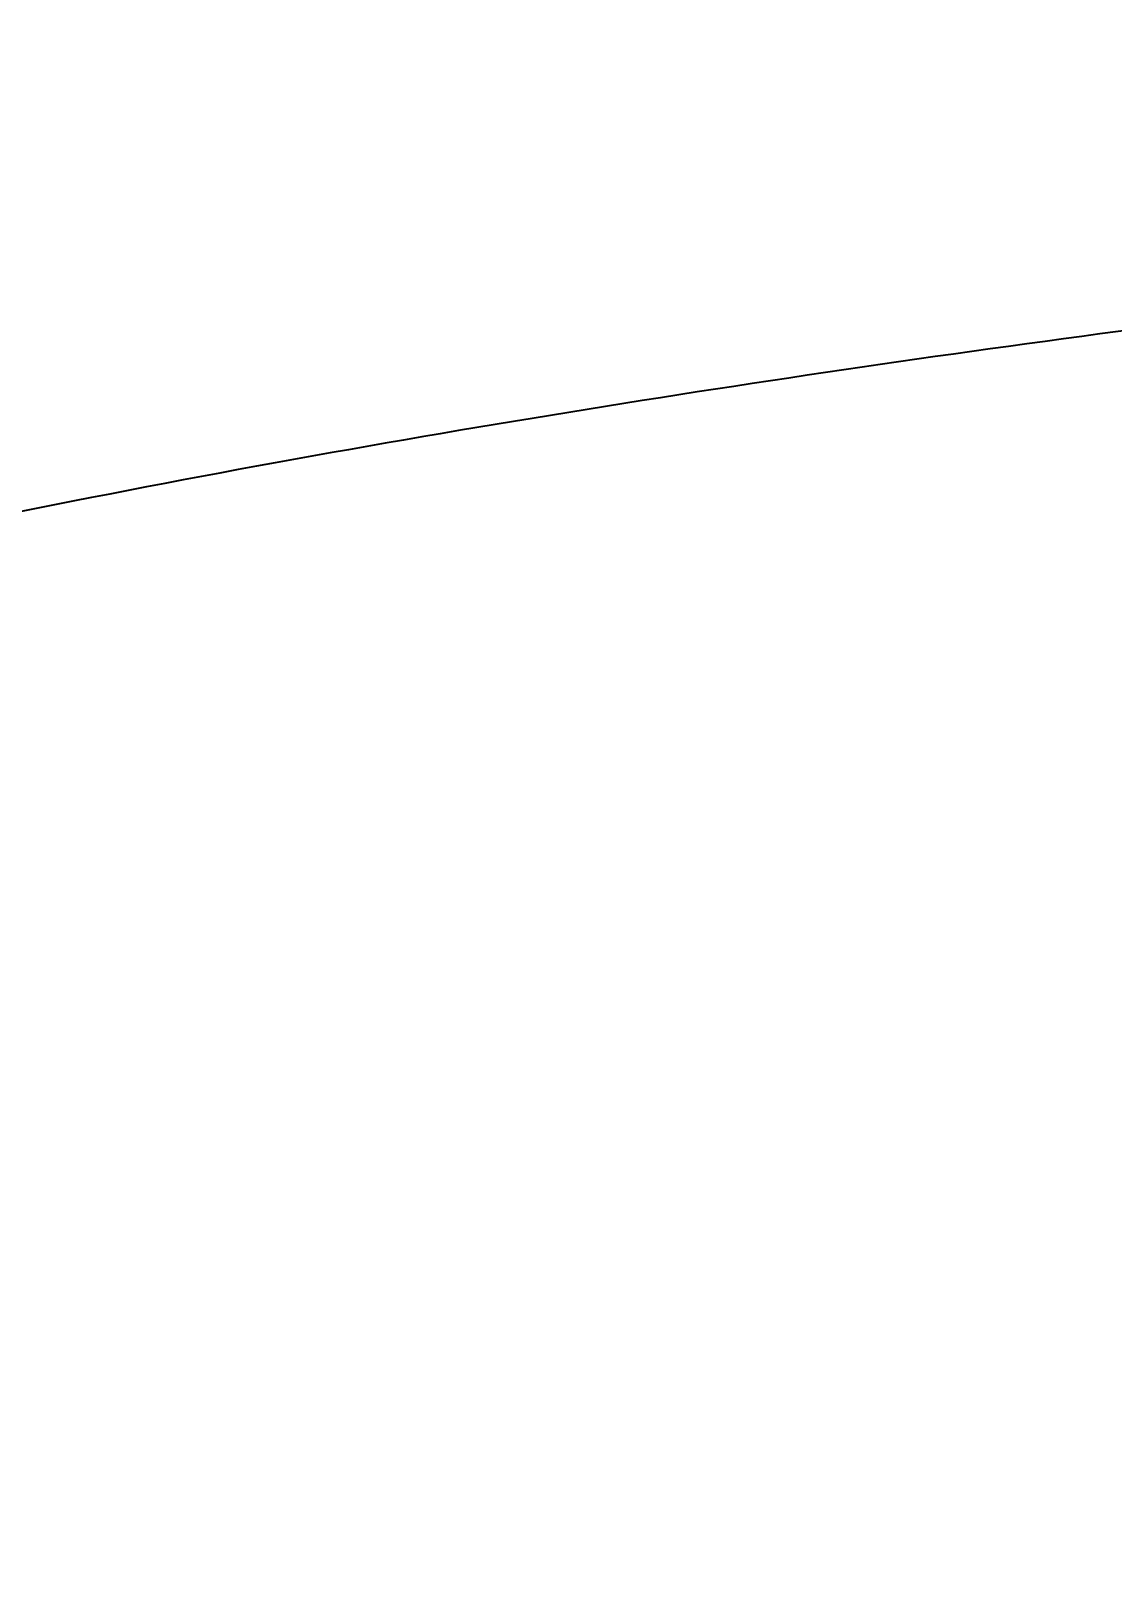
# Model space of a CAD drawing. Header units: millimetres. Extents: x 0 to 1840, y -1118 to 817.
# Drawn here: x 677.188 to 679.259, y 678.918 to 681.866 of the extents above; entities that cross this region are included whole.
import ezdxf

# ---------------------------------------------------------------- set-up
doc = ezdxf.new("R2010")
doc.units = ezdxf.units.MM
doc.layers.add('Blocks', color=7, linetype='Continuous')
doc.layers.add('Blocks$Inner', color=7, linetype='Continuous', lineweight=25, true_color=0x007f00)
doc.layers.add('Blocks$Outline', color=7, linetype='Continuous', lineweight=35, true_color=0xff3f3f)

# ---------------------------------------------------------------- blocks, each defined once
blk = doc.blocks.new('N02 Office Chair Front')
at = {"layer": 'Blocks$Inner'}
blk.add_open_spline([(699.0748, 677.7365), (699.0748, 677.7365), (700.191, 677.8284), (701.2321, 677.8674), (702.1301, 677.9109), (702.8457, 677.9542), (703.475, 678.0004), (704.0376, 678.0505), (704.5727, 678.1079), (705.0603, 678.1718), (705.4892, 678.2402), (705.8887, 678.3182), (706.2653, 678.4084), (706.6357, 678.5207), (706.9653, 678.6531), (707.1993, 678.8007), (707.2999, 678.9535), (707.2729, 679.1106), (707.109, 679.2836), (706.8062, 679.465), (706.3851, 679.6505), (705.9213, 679.8191), (705.2961, 680.0193), (704.43, 680.2658), (702.6075, 680.6966), (700.7698, 681.0377), (699.5362, 681.2318), (698.6663, 681.3553), (697.8315, 681.4615), (696.9241, 681.5632), (696.0436, 681.647), (695.2533, 681.7105), (694.366, 681.7688), (693.2132, 681.825), (691.6005, 681.8659), (689.6483, 681.8667), (687.4815, 681.8264), (685.304, 681.7637), (683.1615, 681.6631), (680.9473, 681.497), (678.7108, 681.2357), (677.2104, 680.9674), (676.46, 680.7918)], degree=3, knots=[23.0567379, 23.0567379, 23.0567379, 23.0567379, 23.0717964, 23.0884631, 23.1051298, 23.1217964, 23.1384631, 23.1551298, 23.1717965, 23.1884631, 23.2051298, 23.2217965, 23.2384631, 23.2551298, 23.2717965, 23.2884631, 23.3051298, 23.3217965, 23.3384632, 23.3551298, 23.3717965, 23.3884632, 23.4051298, 23.4384632, 23.4717965, 23.5051298, 23.5217965, 23.5384632, 23.5551299, 23.5717965, 23.5884632, 23.6051299, 23.6217965, 23.6384632, 23.6551299, 23.6717965, 23.6884632, 23.7051299, 23.7217966, 23.7384632, 23.7551299, 23.7717964, 23.7717964, 23.7717964, 23.7717964], dxfattribs=at)
at = {"layer": 'Blocks$Outline'}
blk.add_open_spline([(707.2527, 679.1086), (707.2519, 679.1102), (707.2198, 679.1666), (707.109, 679.2836), (706.8062, 679.465), (706.3851, 679.6505), (705.9213, 679.8191), (705.2961, 680.0193), (704.43, 680.2658), (702.6075, 680.6966), (700.7698, 681.0377), (699.5362, 681.2318), (698.6663, 681.3553), (697.8315, 681.4615), (696.9241, 681.5632), (696.0436, 681.647), (695.2533, 681.7105), (694.366, 681.7688), (693.2132, 681.825), (691.6005, 681.8659), (689.6483, 681.8667), (687.4815, 681.8264), (685.304, 681.7637), (683.1615, 681.6631), (680.9473, 681.497), (678.7108, 681.2357), (677.2104, 680.9674), (676.46, 680.7918)], degree=3, knots=[23.3213263, 23.3213263, 23.3213263, 23.3213263, 23.3217965, 23.3384632, 23.3551298, 23.3717965, 23.3884632, 23.4051298, 23.4384632, 23.4717965, 23.5051298, 23.5217965, 23.5384632, 23.5551299, 23.5717965, 23.5884632, 23.6051299, 23.6217965, 23.6384632, 23.6551299, 23.6717965, 23.6884632, 23.7051299, 23.7217966, 23.7384632, 23.7551299, 23.7717964, 23.7717964, 23.7717964, 23.7717964], dxfattribs=at)

msp = doc.modelspace()

# ---------------------------------------------------------------- block references
at = {"layer": 'Blocks'}
msp.add_blockref('N02 Office Chair Front', (0, 0), dxfattribs=at)

doc.saveas('drawing.dxf')
